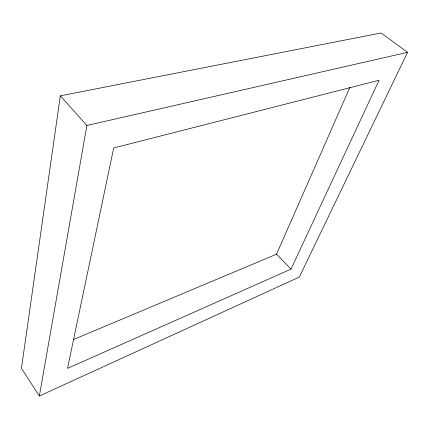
<?xml version="1.0" encoding="UTF-8"?>
<svg xmlns="http://www.w3.org/2000/svg" width="429" height="429" viewBox="0 0 429 429"><rect width="100%" height="100%" fill="white"/><g stroke="black" fill="none" stroke-linecap="round" stroke-linejoin="round"><path stroke-width="0.64" d="M60.323 95.839L21.45 368.318L39.35 396.021L299.324 277.075L407.55 52.338L381.091 32.979L60.323 95.839L86.873 125.483L39.35 396.021M349.919 87.28L276.549 254.188L73.262 339.634M291.012 269.117L379.048 80.266L113.685 147.967L67.525 368.382L291.012 269.117L276.394 254.022M86.873 125.483L407.55 52.338"/></g></svg>
